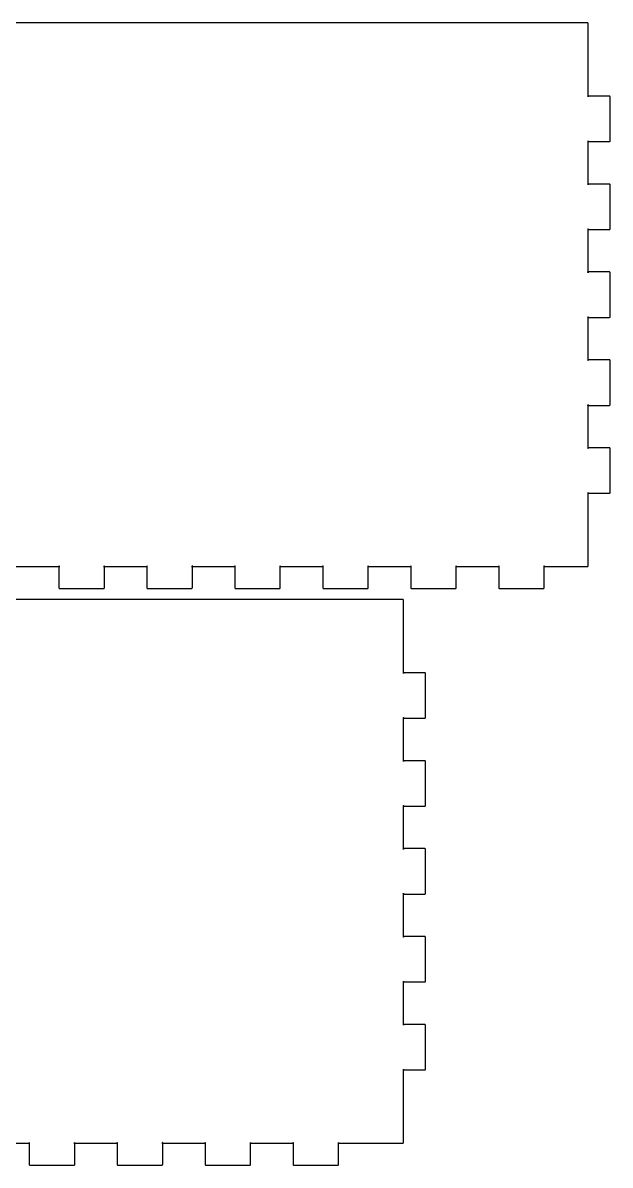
# Model space of a CAD drawing. Extents: x 1 to 406, y -9689 to -9382.
# Drawn here: x 325.9 to 406.1, y -9677.4 to -9521.5 of the extents above; entities that cross this region are included whole.
import ezdxf

# ---------------------------------------------------------------- set-up
doc = ezdxf.new("R2010")
doc.units = 0
doc.layers.get('0').update_dxf_attribs({"linetype": 'CONTINUOUS'})

msp = doc.modelspace()

# ---------------------------------------------------------------- linework, layer by layer
at = {"color": 7}
for points in [[(402.94922, -9521.5469), (402.94922, -9521.5469), (288.94922, -9521.5469)], [(403.05078, -9531.6484), (403.05078, -9521.6484)], [(405.94922, -9531.5469), (402.94922, -9531.5469)], [(406.05078, -9537.6484), (406.05078, -9531.6484)], [(402.94922, -9537.75), (405.94922, -9537.75)], [(403.05078, -9543.6484), (403.05078, -9537.6484)], [(405.94922, -9543.5469), (402.94922, -9543.5469)], [(406.05078, -9549.6484), (406.05078, -9543.6484)], [(402.94922, -9549.75), (405.94922, -9549.75)], [(403.05078, -9555.6484), (403.05078, -9549.6484)], [(405.94922, -9555.5469), (402.94922, -9555.5469)], [(406.05078, -9561.6484), (406.05078, -9555.6484)], [(402.94922, -9561.75), (405.94922, -9561.75)], [(403.05078, -9567.6484), (403.05078, -9561.6484)], [(405.94922, -9567.5469), (402.94922, -9567.5469)], [(406.05078, -9573.6484), (406.05078, -9567.6484)], [(402.94922, -9573.75), (405.94922, -9573.75)], [(403.05078, -9579.6484), (403.05078, -9573.6484)], [(405.94922, -9579.5469), (402.94922, -9579.5469)], [(406.05078, -9585.6484), (406.05078, -9579.6484)], [(402.94922, -9585.75), (405.94922, -9585.75)], [(403.05078, -9595.6484), (403.05078, -9595.6484), (403.05078, -9585.6484)], [(324.94922, -9595.75), (330.94922, -9595.75)], [(330.84766, -9595.6484), (330.84766, -9598.6484)], [(336.94922, -9595.75), (342.94922, -9595.75)], [(337.05078, -9598.6484), (337.05078, -9595.6484)], [(342.84766, -9595.6484), (342.84766, -9598.6484)], [(348.94922, -9595.75), (354.94922, -9595.75)], [(349.05078, -9598.6484), (349.05078, -9595.6484)], [(354.84766, -9595.6484), (354.84766, -9598.6484)], [(360.94922, -9595.75), (366.94922, -9595.75)], [(361.05078, -9598.6484), (361.05078, -9595.6484)], [(366.84766, -9595.6484), (366.84766, -9598.6484)], [(372.94922, -9595.75), (378.94922, -9595.75)], [(373.05078, -9598.6484), (373.05078, -9595.6484)], [(378.84766, -9595.6484), (378.84766, -9598.6484)], [(384.94922, -9595.75), (390.94922, -9595.75)], [(385.05078, -9598.6484), (385.05078, -9595.6484)], [(390.84766, -9595.6484), (390.84766, -9598.6484)], [(396.94922, -9595.75), (402.94922, -9595.75)], [(397.05078, -9598.6484), (397.05078, -9595.6484)], [(330.94922, -9598.75), (336.94922, -9598.75)], [(342.94922, -9598.75), (348.94922, -9598.75)], [(354.94922, -9598.75), (360.94922, -9598.75)], [(366.94922, -9598.75), (372.94922, -9598.75)], [(378.94922, -9598.75), (384.94922, -9598.75)], [(390.94922, -9598.75), (396.94922, -9598.75)], [(377.75, -9600.2461), (377.75, -9600.2461), (270.05078, -9600.2461)], [(377.85156, -9610.3476), (377.85156, -9600.3476)], [(380.75, -9610.2461), (377.75, -9610.2461)], [(380.85156, -9616.3476), (380.85156, -9610.3476)], [(377.75, -9616.4492), (380.75, -9616.4492)], [(377.85156, -9622.3476), (377.85156, -9616.3476)], [(380.75, -9622.2461), (377.75, -9622.2461)], [(380.85156, -9628.3476), (380.85156, -9622.3476)], [(377.75, -9628.4492), (380.75, -9628.4492)], [(377.85156, -9634.3476), (377.85156, -9628.3476)], [(380.75, -9634.2461), (377.75, -9634.2461)], [(380.85156, -9640.3476), (380.85156, -9634.3476)], [(377.75, -9640.4492), (380.75, -9640.4492)], [(377.85156, -9646.3476), (377.85156, -9640.3476)], [(380.75, -9646.2461), (377.75, -9646.2461)], [(380.85156, -9652.3476), (380.85156, -9646.3476)], [(377.75, -9652.4492), (380.75, -9652.4492)], [(377.85156, -9658.3476), (377.85156, -9652.3476)], [(380.75, -9658.2461), (377.75, -9658.2461)], [(380.85156, -9664.3476), (380.85156, -9658.3476)], [(377.85156, -9674.3476), (377.85156, -9674.3476), (377.85156, -9664.3476)], [(377.75, -9664.4492), (380.75, -9664.4492)], [(320.89844, -9674.4492), (326.89844, -9674.4492)], [(326.79687, -9674.3476), (326.79687, -9677.3476)], [(332.89844, -9674.4492), (338.89844, -9674.4492)], [(333, -9677.3476), (333, -9674.3476)], [(338.79687, -9674.3476), (338.79687, -9677.3476)], [(344.89844, -9674.4492), (350.89844, -9674.4492)], [(345, -9677.3476), (345, -9674.3476)], [(350.79687, -9674.3476), (350.79687, -9677.3476)], [(356.89844, -9674.4492), (362.89844, -9674.4492)], [(357, -9677.3476), (357, -9674.3476)], [(362.79687, -9674.3476), (362.79687, -9677.3476)], [(368.89844, -9674.4492), (377.75, -9674.4492)], [(369, -9677.3476), (369, -9674.3476)], [(326.89844, -9677.4492), (332.89844, -9677.4492)], [(338.89844, -9677.4492), (344.89844, -9677.4492)], [(350.89844, -9677.4492), (356.89844, -9677.4492)], [(362.89844, -9677.4492), (368.89844, -9677.4492)]]:
    msp.add_lwpolyline(points, dxfattribs=at)
for points, knots in [([(403.05078, -9521.6484), (403.048135, -9521.630811), (403.042904, -9521.59603), (403.002902, -9521.555032), (402.967442, -9521.54966), (402.94922, -9521.5469)], [0, 0, 0, 0, 0.052477, 0.103769, 0.15799, 0.15799, 0.15799, 0.15799]), ([(402.94922, -9531.5469), (402.966762, -9531.54956), (403.001507, -9531.554827), (403.042553, -9531.594724), (403.047989, -9531.630189), (403.05078, -9531.6484)], [0, 0, 0, 0, 0.052363, 0.103712, 0.157913, 0.157913, 0.157913, 0.157913]), ([(406.05078, -9531.6484), (406.048135, -9531.630811), (406.042904, -9531.59603), (406.002902, -9531.555032), (405.967442, -9531.54966), (405.94922, -9531.5469)], [0, 0, 0, 0, 0.052477, 0.103769, 0.15799, 0.15799, 0.15799, 0.15799]), ([(403.05078, -9537.6484), (403.048133, -9537.665996), (403.0429, -9537.700794), (403.002917, -9537.741843), (402.967444, -9537.747232), (402.94922, -9537.75)], [0, 0, 0, 0, 0.052502, 0.103829, 0.158056, 0.158056, 0.158056, 0.158056]), ([(405.94922, -9537.75), (405.966763, -9537.74734), (406.001516, -9537.742072), (406.042565, -9537.702131), (406.047992, -9537.666635), (406.05078, -9537.6484)], [0, 0, 0, 0, 0.052364, 0.103731, 0.158, 0.158, 0.158, 0.158]), ([(402.94922, -9543.5469), (402.966762, -9543.54956), (403.001507, -9543.554827), (403.042553, -9543.594724), (403.047989, -9543.630189), (403.05078, -9543.6484)], [0, 0, 0, 0, 0.052363, 0.103712, 0.157913, 0.157913, 0.157913, 0.157913]), ([(406.05078, -9543.6484), (406.048135, -9543.630811), (406.042904, -9543.59603), (406.002902, -9543.555032), (405.967442, -9543.54966), (405.94922, -9543.5469)], [0, 0, 0, 0, 0.052477, 0.103769, 0.15799, 0.15799, 0.15799, 0.15799]), ([(403.05078, -9549.6484), (403.048133, -9549.665996), (403.0429, -9549.700794), (403.002917, -9549.741843), (402.967444, -9549.747232), (402.94922, -9549.75)], [0, 0, 0, 0, 0.052502, 0.103829, 0.158056, 0.158056, 0.158056, 0.158056]), ([(405.94922, -9549.75), (405.966763, -9549.74734), (406.001516, -9549.742072), (406.042565, -9549.702131), (406.047992, -9549.666635), (406.05078, -9549.6484)], [0, 0, 0, 0, 0.052364, 0.103731, 0.158, 0.158, 0.158, 0.158]), ([(402.94922, -9555.5469), (402.966762, -9555.54956), (403.001507, -9555.554827), (403.042553, -9555.594724), (403.047989, -9555.630189), (403.05078, -9555.6484)], [0, 0, 0, 0, 0.052363, 0.103712, 0.157913, 0.157913, 0.157913, 0.157913]), ([(406.05078, -9555.6484), (406.048135, -9555.630811), (406.042904, -9555.59603), (406.002902, -9555.555032), (405.967442, -9555.54966), (405.94922, -9555.5469)], [0, 0, 0, 0, 0.052477, 0.103769, 0.15799, 0.15799, 0.15799, 0.15799]), ([(403.05078, -9561.6484), (403.048133, -9561.665996), (403.0429, -9561.700794), (403.002917, -9561.741843), (402.967444, -9561.747232), (402.94922, -9561.75)], [0, 0, 0, 0, 0.052502, 0.103829, 0.158056, 0.158056, 0.158056, 0.158056]), ([(405.94922, -9561.75), (405.966763, -9561.74734), (406.001516, -9561.742072), (406.042565, -9561.702131), (406.047992, -9561.666635), (406.05078, -9561.6484)], [0, 0, 0, 0, 0.052364, 0.103731, 0.158, 0.158, 0.158, 0.158]), ([(402.94922, -9567.5469), (402.966762, -9567.54956), (403.001507, -9567.554827), (403.042553, -9567.594724), (403.047989, -9567.630189), (403.05078, -9567.6484)], [0, 0, 0, 0, 0.052363, 0.103712, 0.157913, 0.157913, 0.157913, 0.157913]), ([(406.05078, -9567.6484), (406.048135, -9567.630811), (406.042904, -9567.59603), (406.002902, -9567.555032), (405.967442, -9567.54966), (405.94922, -9567.5469)], [0, 0, 0, 0, 0.052477, 0.103769, 0.15799, 0.15799, 0.15799, 0.15799]), ([(403.05078, -9573.6484), (403.048133, -9573.665996), (403.0429, -9573.700794), (403.002917, -9573.741843), (402.967444, -9573.747232), (402.94922, -9573.75)], [0, 0, 0, 0, 0.052502, 0.103829, 0.158056, 0.158056, 0.158056, 0.158056]), ([(405.94922, -9573.75), (405.966763, -9573.74734), (406.001516, -9573.742072), (406.042565, -9573.702131), (406.047992, -9573.666635), (406.05078, -9573.6484)], [0, 0, 0, 0, 0.052364, 0.103731, 0.158, 0.158, 0.158, 0.158]), ([(402.94922, -9579.5469), (402.966762, -9579.54956), (403.001507, -9579.554827), (403.042553, -9579.594724), (403.047989, -9579.630189), (403.05078, -9579.6484)], [0, 0, 0, 0, 0.052363, 0.103712, 0.157913, 0.157913, 0.157913, 0.157913]), ([(406.05078, -9579.6484), (406.048135, -9579.630811), (406.042904, -9579.59603), (406.002902, -9579.555032), (405.967442, -9579.54966), (405.94922, -9579.5469)], [0, 0, 0, 0, 0.052477, 0.103769, 0.15799, 0.15799, 0.15799, 0.15799]), ([(403.05078, -9585.6484), (403.048133, -9585.665996), (403.0429, -9585.700794), (403.002917, -9585.741843), (402.967444, -9585.747232), (402.94922, -9585.75)], [0, 0, 0, 0, 0.052502, 0.103829, 0.158056, 0.158056, 0.158056, 0.158056]), ([(405.94922, -9585.75), (405.966763, -9585.74734), (406.001516, -9585.742072), (406.042565, -9585.702131), (406.047992, -9585.666635), (406.05078, -9585.6484)], [0, 0, 0, 0, 0.052364, 0.103731, 0.158, 0.158, 0.158, 0.158]), ([(330.94922, -9595.75), (330.931677, -9595.74734), (330.896924, -9595.742072), (330.855875, -9595.702131), (330.850448, -9595.666635), (330.84766, -9595.6484)], [0, 0, 0, 0, 0.052364, 0.103731, 0.158, 0.158, 0.158, 0.158]), ([(337.05078, -9595.6484), (337.048133, -9595.665996), (337.0429, -9595.700794), (337.002917, -9595.741843), (336.967444, -9595.747232), (336.94922, -9595.75)], [0, 0, 0, 0, 0.052502, 0.103829, 0.158056, 0.158056, 0.158056, 0.158056]), ([(342.94922, -9595.75), (342.931677, -9595.74734), (342.896924, -9595.742072), (342.855875, -9595.702131), (342.850448, -9595.666635), (342.84766, -9595.6484)], [0, 0, 0, 0, 0.052364, 0.103731, 0.158, 0.158, 0.158, 0.158]), ([(349.05078, -9595.6484), (349.048133, -9595.665996), (349.0429, -9595.700794), (349.002917, -9595.741843), (348.967444, -9595.747232), (348.94922, -9595.75)], [0, 0, 0, 0, 0.052502, 0.103829, 0.158056, 0.158056, 0.158056, 0.158056]), ([(354.94922, -9595.75), (354.931677, -9595.74734), (354.896924, -9595.742072), (354.855875, -9595.702131), (354.850448, -9595.666635), (354.84766, -9595.6484)], [0, 0, 0, 0, 0.052364, 0.103731, 0.158, 0.158, 0.158, 0.158]), ([(361.05078, -9595.6484), (361.048133, -9595.665996), (361.0429, -9595.700794), (361.002917, -9595.741843), (360.967444, -9595.747232), (360.94922, -9595.75)], [0, 0, 0, 0, 0.052502, 0.103829, 0.158056, 0.158056, 0.158056, 0.158056]), ([(366.94922, -9595.75), (366.931677, -9595.74734), (366.896924, -9595.742072), (366.855875, -9595.702131), (366.850448, -9595.666635), (366.84766, -9595.6484)], [0, 0, 0, 0, 0.052364, 0.103731, 0.158, 0.158, 0.158, 0.158]), ([(373.05078, -9595.6484), (373.048133, -9595.665996), (373.0429, -9595.700794), (373.002917, -9595.741843), (372.967444, -9595.747232), (372.94922, -9595.75)], [0, 0, 0, 0, 0.052502, 0.103829, 0.158056, 0.158056, 0.158056, 0.158056]), ([(378.94922, -9595.75), (378.931677, -9595.74734), (378.896924, -9595.742072), (378.855875, -9595.702131), (378.850448, -9595.666635), (378.84766, -9595.6484)], [0, 0, 0, 0, 0.052364, 0.103731, 0.158, 0.158, 0.158, 0.158]), ([(385.05078, -9595.6484), (385.048133, -9595.665996), (385.0429, -9595.700794), (385.002917, -9595.741843), (384.967444, -9595.747232), (384.94922, -9595.75)], [0, 0, 0, 0, 0.052502, 0.103829, 0.158056, 0.158056, 0.158056, 0.158056]), ([(390.94922, -9595.75), (390.931677, -9595.74734), (390.896924, -9595.742072), (390.855875, -9595.702131), (390.850448, -9595.666635), (390.84766, -9595.6484)], [0, 0, 0, 0, 0.052364, 0.103731, 0.158, 0.158, 0.158, 0.158]), ([(397.05078, -9595.6484), (397.048133, -9595.665996), (397.0429, -9595.700794), (397.002917, -9595.741843), (396.967444, -9595.747232), (396.94922, -9595.75)], [0, 0, 0, 0, 0.052502, 0.103829, 0.158056, 0.158056, 0.158056, 0.158056]), ([(402.94922, -9595.75), (402.966763, -9595.74734), (403.001516, -9595.742072), (403.042565, -9595.702131), (403.047992, -9595.666635), (403.05078, -9595.6484)], [0, 0, 0, 0, 0.052364, 0.103731, 0.158, 0.158, 0.158, 0.158]), ([(330.84766, -9598.6484), (330.850307, -9598.665996), (330.85554, -9598.700794), (330.895523, -9598.741843), (330.930996, -9598.747232), (330.94922, -9598.75)], [0, 0, 0, 0, 0.052502, 0.103829, 0.158056, 0.158056, 0.158056, 0.158056]), ([(336.94922, -9598.75), (336.966763, -9598.74734), (337.001516, -9598.742072), (337.042565, -9598.702131), (337.047992, -9598.666635), (337.05078, -9598.6484)], [0, 0, 0, 0, 0.052364, 0.103731, 0.158, 0.158, 0.158, 0.158]), ([(342.84766, -9598.6484), (342.850307, -9598.665996), (342.85554, -9598.700794), (342.895523, -9598.741843), (342.930996, -9598.747232), (342.94922, -9598.75)], [0, 0, 0, 0, 0.052502, 0.103829, 0.158056, 0.158056, 0.158056, 0.158056]), ([(348.94922, -9598.75), (348.966763, -9598.74734), (349.001516, -9598.742072), (349.042565, -9598.702131), (349.047992, -9598.666635), (349.05078, -9598.6484)], [0, 0, 0, 0, 0.052364, 0.103731, 0.158, 0.158, 0.158, 0.158]), ([(354.84766, -9598.6484), (354.850307, -9598.665996), (354.85554, -9598.700794), (354.895523, -9598.741843), (354.930996, -9598.747232), (354.94922, -9598.75)], [0, 0, 0, 0, 0.052502, 0.103829, 0.158056, 0.158056, 0.158056, 0.158056]), ([(360.94922, -9598.75), (360.966763, -9598.74734), (361.001516, -9598.742072), (361.042565, -9598.702131), (361.047992, -9598.666635), (361.05078, -9598.6484)], [0, 0, 0, 0, 0.052364, 0.103731, 0.158, 0.158, 0.158, 0.158]), ([(366.84766, -9598.6484), (366.850307, -9598.665996), (366.85554, -9598.700794), (366.895523, -9598.741843), (366.930996, -9598.747232), (366.94922, -9598.75)], [0, 0, 0, 0, 0.052502, 0.103829, 0.158056, 0.158056, 0.158056, 0.158056]), ([(372.94922, -9598.75), (372.966763, -9598.74734), (373.001516, -9598.742072), (373.042565, -9598.702131), (373.047992, -9598.666635), (373.05078, -9598.6484)], [0, 0, 0, 0, 0.052364, 0.103731, 0.158, 0.158, 0.158, 0.158]), ([(378.84766, -9598.6484), (378.850307, -9598.665996), (378.85554, -9598.700794), (378.895523, -9598.741843), (378.930996, -9598.747232), (378.94922, -9598.75)], [0, 0, 0, 0, 0.052502, 0.103829, 0.158056, 0.158056, 0.158056, 0.158056]), ([(384.94922, -9598.75), (384.966763, -9598.74734), (385.001516, -9598.742072), (385.042565, -9598.702131), (385.047992, -9598.666635), (385.05078, -9598.6484)], [0, 0, 0, 0, 0.052364, 0.103731, 0.158, 0.158, 0.158, 0.158]), ([(390.84766, -9598.6484), (390.850307, -9598.665996), (390.85554, -9598.700794), (390.895523, -9598.741843), (390.930996, -9598.747232), (390.94922, -9598.75)], [0, 0, 0, 0, 0.052502, 0.103829, 0.158056, 0.158056, 0.158056, 0.158056]), ([(396.94922, -9598.75), (396.966763, -9598.74734), (397.001516, -9598.742072), (397.042565, -9598.702131), (397.047992, -9598.666635), (397.05078, -9598.6484)], [0, 0, 0, 0, 0.052364, 0.103731, 0.158, 0.158, 0.158, 0.158]), ([(377.85156, -9600.3476), (377.848915, -9600.330011), (377.843684, -9600.29523), (377.803682, -9600.254232), (377.768222, -9600.24886), (377.75, -9600.2461)], [0, 0, 0, 0, 0.052477, 0.103769, 0.15799, 0.15799, 0.15799, 0.15799]), ([(377.75, -9610.2461), (377.767542, -9610.24876), (377.802287, -9610.254027), (377.843333, -9610.293924), (377.848769, -9610.329389), (377.85156, -9610.3476)], [0, 0, 0, 0, 0.052363, 0.103712, 0.157913, 0.157913, 0.157913, 0.157913]), ([(380.85156, -9610.3476), (380.848915, -9610.330011), (380.843684, -9610.29523), (380.803682, -9610.254232), (380.768222, -9610.24886), (380.75, -9610.2461)], [0, 0, 0, 0, 0.052477, 0.103769, 0.15799, 0.15799, 0.15799, 0.15799]), ([(377.85156, -9616.3476), (377.848913, -9616.365196), (377.84368, -9616.399994), (377.803697, -9616.441043), (377.768224, -9616.446432), (377.75, -9616.4492)], [0, 0, 0, 0, 0.052502, 0.103829, 0.158056, 0.158056, 0.158056, 0.158056]), ([(380.75, -9616.4492), (380.767543, -9616.44654), (380.802296, -9616.441272), (380.843345, -9616.401331), (380.848772, -9616.365835), (380.85156, -9616.3476)], [0, 0, 0, 0, 0.052364, 0.103731, 0.158, 0.158, 0.158, 0.158]), ([(377.75, -9622.2461), (377.767542, -9622.24876), (377.802287, -9622.254027), (377.843333, -9622.293924), (377.848769, -9622.329389), (377.85156, -9622.3476)], [0, 0, 0, 0, 0.052363, 0.103712, 0.157913, 0.157913, 0.157913, 0.157913]), ([(380.85156, -9622.3476), (380.848915, -9622.330011), (380.843684, -9622.29523), (380.803682, -9622.254232), (380.768222, -9622.24886), (380.75, -9622.2461)], [0, 0, 0, 0, 0.052477, 0.103769, 0.15799, 0.15799, 0.15799, 0.15799]), ([(377.85156, -9628.3476), (377.848913, -9628.365196), (377.84368, -9628.399994), (377.803697, -9628.441043), (377.768224, -9628.446432), (377.75, -9628.4492)], [0, 0, 0, 0, 0.052502, 0.103829, 0.158056, 0.158056, 0.158056, 0.158056]), ([(380.75, -9628.4492), (380.767543, -9628.44654), (380.802296, -9628.441272), (380.843345, -9628.401331), (380.848772, -9628.365835), (380.85156, -9628.3476)], [0, 0, 0, 0, 0.052364, 0.103731, 0.158, 0.158, 0.158, 0.158]), ([(377.75, -9634.2461), (377.767542, -9634.24876), (377.802287, -9634.254027), (377.843333, -9634.293924), (377.848769, -9634.329389), (377.85156, -9634.3476)], [0, 0, 0, 0, 0.052363, 0.103712, 0.157913, 0.157913, 0.157913, 0.157913]), ([(380.85156, -9634.3476), (380.848915, -9634.330011), (380.843684, -9634.29523), (380.803682, -9634.254232), (380.768222, -9634.24886), (380.75, -9634.2461)], [0, 0, 0, 0, 0.052477, 0.103769, 0.15799, 0.15799, 0.15799, 0.15799]), ([(377.85156, -9640.3476), (377.848913, -9640.365196), (377.84368, -9640.399994), (377.803697, -9640.441043), (377.768224, -9640.446432), (377.75, -9640.4492)], [0, 0, 0, 0, 0.052502, 0.103829, 0.158056, 0.158056, 0.158056, 0.158056]), ([(380.75, -9640.4492), (380.767543, -9640.44654), (380.802296, -9640.441272), (380.843345, -9640.401331), (380.848772, -9640.365835), (380.85156, -9640.3476)], [0, 0, 0, 0, 0.052364, 0.103731, 0.158, 0.158, 0.158, 0.158]), ([(377.75, -9646.2461), (377.767542, -9646.24876), (377.802287, -9646.254027), (377.843333, -9646.293924), (377.848769, -9646.329389), (377.85156, -9646.3476)], [0, 0, 0, 0, 0.052363, 0.103712, 0.157913, 0.157913, 0.157913, 0.157913]), ([(380.85156, -9646.3476), (380.848915, -9646.330011), (380.843684, -9646.29523), (380.803682, -9646.254232), (380.768222, -9646.24886), (380.75, -9646.2461)], [0, 0, 0, 0, 0.052477, 0.103769, 0.15799, 0.15799, 0.15799, 0.15799]), ([(377.85156, -9652.3476), (377.848913, -9652.365196), (377.84368, -9652.399994), (377.803697, -9652.441043), (377.768224, -9652.446432), (377.75, -9652.4492)], [0, 0, 0, 0, 0.052502, 0.103829, 0.158056, 0.158056, 0.158056, 0.158056]), ([(380.75, -9652.4492), (380.767543, -9652.44654), (380.802296, -9652.441272), (380.843345, -9652.401331), (380.848772, -9652.365835), (380.85156, -9652.3476)], [0, 0, 0, 0, 0.052364, 0.103731, 0.158, 0.158, 0.158, 0.158]), ([(377.75, -9658.2461), (377.767542, -9658.24876), (377.802287, -9658.254027), (377.843333, -9658.293924), (377.848769, -9658.329389), (377.85156, -9658.3476)], [0, 0, 0, 0, 0.052363, 0.103712, 0.157913, 0.157913, 0.157913, 0.157913]), ([(380.85156, -9658.3476), (380.848915, -9658.330011), (380.843684, -9658.29523), (380.803682, -9658.254232), (380.768222, -9658.24886), (380.75, -9658.2461)], [0, 0, 0, 0, 0.052477, 0.103769, 0.15799, 0.15799, 0.15799, 0.15799]), ([(377.85156, -9664.3476), (377.848913, -9664.365196), (377.84368, -9664.399994), (377.803697, -9664.441043), (377.768224, -9664.446432), (377.75, -9664.4492)], [0, 0, 0, 0, 0.052502, 0.103829, 0.158056, 0.158056, 0.158056, 0.158056]), ([(380.75, -9664.4492), (380.767543, -9664.44654), (380.802296, -9664.441272), (380.843345, -9664.401331), (380.848772, -9664.365835), (380.85156, -9664.3476)], [0, 0, 0, 0, 0.052364, 0.103731, 0.158, 0.158, 0.158, 0.158]), ([(326.89844, -9674.4492), (326.880896, -9674.44654), (326.846141, -9674.441271), (326.805087, -9674.401332), (326.799659, -9674.365836), (326.79687, -9674.3476)], [0, 0, 0, 0, 0.052366, 0.103737, 0.158007, 0.158007, 0.158007, 0.158007]), ([(333, -9674.3476), (332.997353, -9674.365196), (332.99212, -9674.399994), (332.952137, -9674.441043), (332.916664, -9674.446432), (332.89844, -9674.4492)], [0, 0, 0, 0, 0.052502, 0.103829, 0.158056, 0.158056, 0.158056, 0.158056]), ([(338.89844, -9674.4492), (338.880896, -9674.44654), (338.846141, -9674.441271), (338.805087, -9674.401332), (338.799659, -9674.365836), (338.79687, -9674.3476)], [0, 0, 0, 0, 0.052366, 0.103737, 0.158007, 0.158007, 0.158007, 0.158007]), ([(345, -9674.3476), (344.997353, -9674.365196), (344.99212, -9674.399994), (344.952137, -9674.441043), (344.916664, -9674.446432), (344.89844, -9674.4492)], [0, 0, 0, 0, 0.052502, 0.103829, 0.158056, 0.158056, 0.158056, 0.158056]), ([(350.89844, -9674.4492), (350.880896, -9674.44654), (350.846141, -9674.441271), (350.805087, -9674.401332), (350.799659, -9674.365836), (350.79687, -9674.3476)], [0, 0, 0, 0, 0.052366, 0.103737, 0.158007, 0.158007, 0.158007, 0.158007]), ([(357, -9674.3476), (356.997353, -9674.365196), (356.99212, -9674.399994), (356.952137, -9674.441043), (356.916664, -9674.446432), (356.89844, -9674.4492)], [0, 0, 0, 0, 0.052502, 0.103829, 0.158056, 0.158056, 0.158056, 0.158056]), ([(362.89844, -9674.4492), (362.880896, -9674.44654), (362.846141, -9674.441271), (362.805087, -9674.401332), (362.799659, -9674.365836), (362.79687, -9674.3476)], [0, 0, 0, 0, 0.052366, 0.103737, 0.158007, 0.158007, 0.158007, 0.158007]), ([(369, -9674.3476), (368.997353, -9674.365196), (368.99212, -9674.399994), (368.952137, -9674.441043), (368.916664, -9674.446432), (368.89844, -9674.4492)], [0, 0, 0, 0, 0.052502, 0.103829, 0.158056, 0.158056, 0.158056, 0.158056]), ([(377.75, -9674.4492), (377.767543, -9674.44654), (377.802296, -9674.441272), (377.843345, -9674.401331), (377.848772, -9674.365835), (377.85156, -9674.3476)], [0, 0, 0, 0, 0.052364, 0.103731, 0.158, 0.158, 0.158, 0.158]), ([(326.79687, -9677.3476), (326.799517, -9677.365196), (326.80475, -9677.399995), (326.844737, -9677.441044), (326.880214, -9677.446432), (326.89844, -9677.4492)], [0, 0, 0, 0, 0.052502, 0.103831, 0.158065, 0.158065, 0.158065, 0.158065]), ([(332.89844, -9677.4492), (332.915983, -9677.44654), (332.950736, -9677.441272), (332.991785, -9677.401331), (332.997212, -9677.365835), (333, -9677.3476)], [0, 0, 0, 0, 0.052364, 0.103731, 0.158, 0.158, 0.158, 0.158]), ([(338.79687, -9677.3476), (338.799517, -9677.365196), (338.80475, -9677.399995), (338.844737, -9677.441044), (338.880214, -9677.446432), (338.89844, -9677.4492)], [0, 0, 0, 0, 0.052502, 0.103831, 0.158065, 0.158065, 0.158065, 0.158065]), ([(344.89844, -9677.4492), (344.915983, -9677.44654), (344.950736, -9677.441272), (344.991785, -9677.401331), (344.997212, -9677.365835), (345, -9677.3476)], [0, 0, 0, 0, 0.052364, 0.103731, 0.158, 0.158, 0.158, 0.158]), ([(350.79687, -9677.3476), (350.799517, -9677.365196), (350.80475, -9677.399995), (350.844737, -9677.441044), (350.880214, -9677.446432), (350.89844, -9677.4492)], [0, 0, 0, 0, 0.052502, 0.103831, 0.158065, 0.158065, 0.158065, 0.158065]), ([(356.89844, -9677.4492), (356.915983, -9677.44654), (356.950736, -9677.441272), (356.991785, -9677.401331), (356.997212, -9677.365835), (357, -9677.3476)], [0, 0, 0, 0, 0.052364, 0.103731, 0.158, 0.158, 0.158, 0.158]), ([(362.79687, -9677.3476), (362.799517, -9677.365196), (362.80475, -9677.399995), (362.844737, -9677.441044), (362.880214, -9677.446432), (362.89844, -9677.4492)], [0, 0, 0, 0, 0.052502, 0.103831, 0.158065, 0.158065, 0.158065, 0.158065]), ([(368.89844, -9677.4492), (368.915983, -9677.44654), (368.950736, -9677.441272), (368.991785, -9677.401331), (368.997212, -9677.365835), (369, -9677.3476)], [0, 0, 0, 0, 0.052364, 0.103731, 0.158, 0.158, 0.158, 0.158])]:
    msp.add_open_spline(points, degree=3, knots=knots, dxfattribs=at)

doc.saveas('drawing.dxf')
